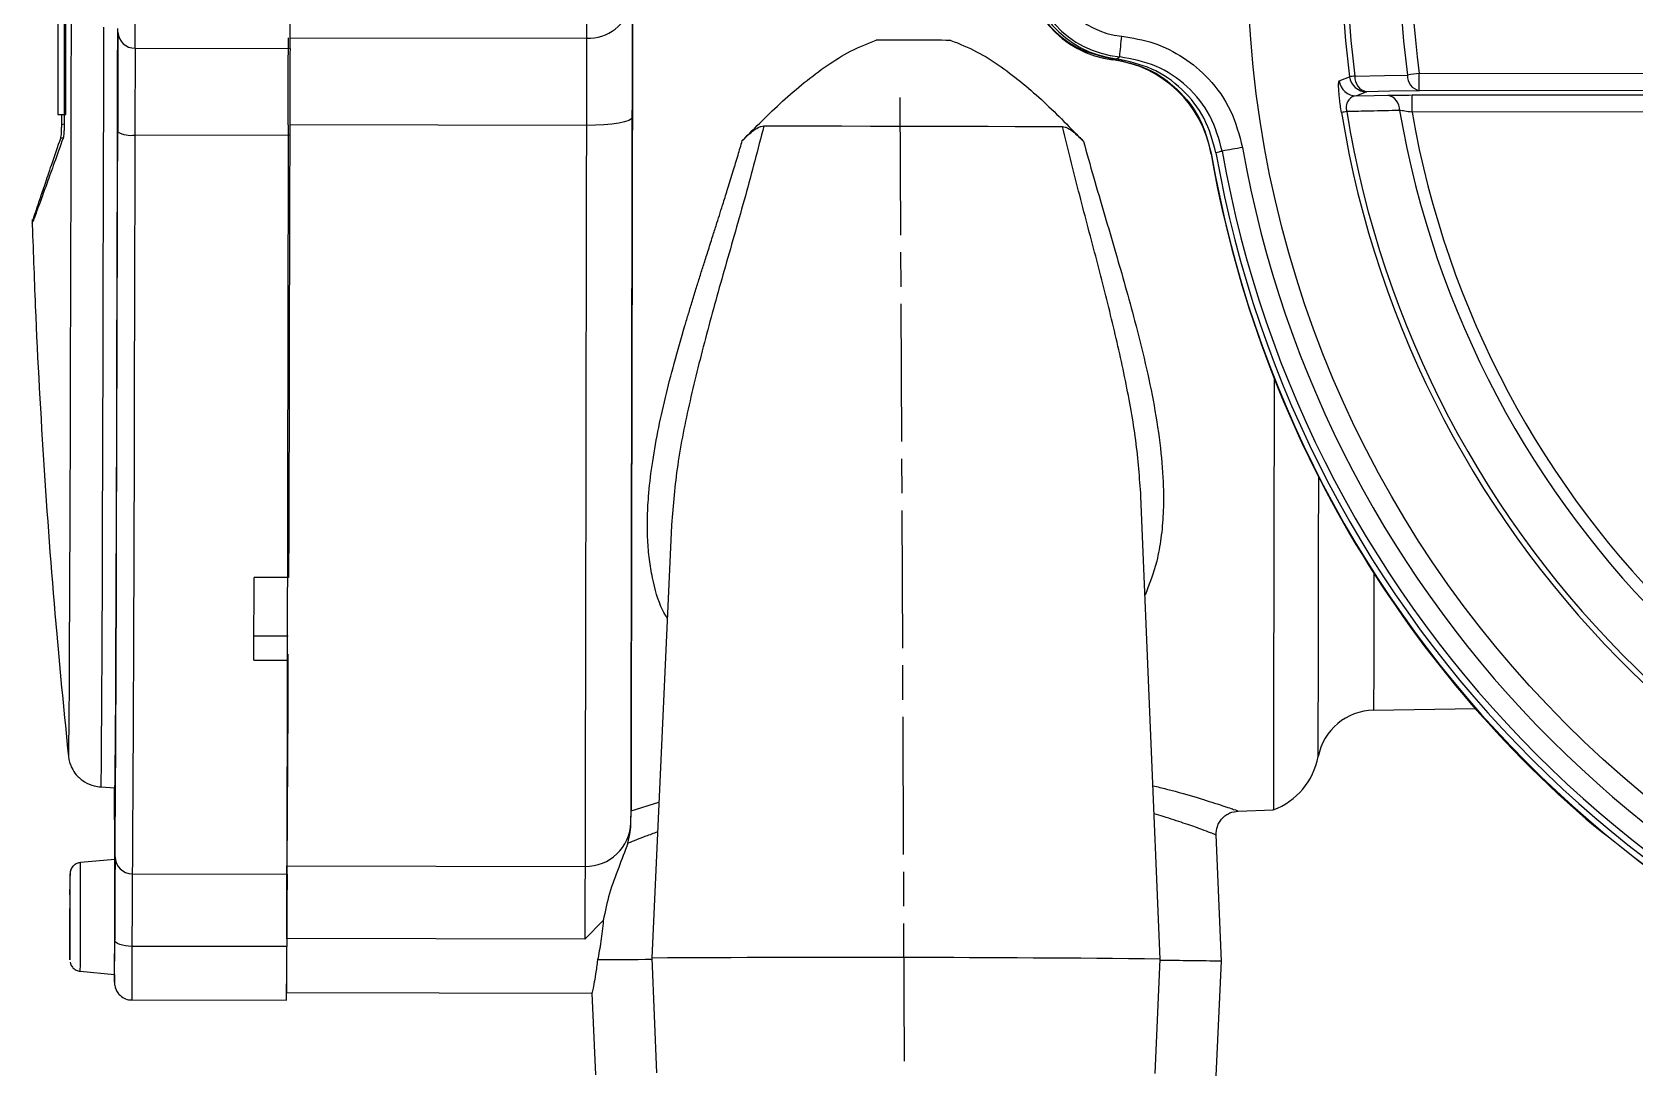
# Model space of a CAD drawing. Header units: millimetres. Extents: x 2301 to 4250, y 838 to 2217.
# Drawn here: x 2643.6 to 2783.3, y 1845.8 to 1936.2 of the extents above; entities that cross this region are included whole.
import ezdxf

# ---------------------------------------------------------------- set-up
doc = ezdxf.new("R2010")
doc.units = ezdxf.units.MM
doc.linetypes.add('AM_ISO08W050', pattern=[18, 12, -1.5, 3, -1.5])
doc.layers.add('AM_7', color=4, linetype='AM_ISO08W050', lineweight=25)

msp = doc.modelspace()

# ---------------------------------------------------------------- linework, layer by layer
at = {"color": 7, "linetype": 'Continuous', "lineweight": 25}
for p, q in [((2645.833, 1955.041), (2645.833, 1929.041)), ((2646.533, 1929.041), (2646.533, 1955.041)), ((2666.077, 1935.749), (2691.928, 1935.7)), ((2652.573, 1934.831), (2666.073, 1934.806)), ((2737.806, 1933.819), (2737.806, 1933.898)), ((2764.529, 1932.63), (2811.503, 1932.69)), ((2763.893, 1930.753), (2811.472, 1930.813)), ((2811.502, 1931.185), (2764.528, 1931.125)), ((2645.833, 1929.041), (2646.533, 1929.041)), ((2646.165, 1928.183), (2646.164, 1929.041)), ((2811.471, 1929.309), (2763.892, 1929.248)), ((2646.165, 1928.183), (2646.375, 1928.232)), ((2666.048, 1927.234), (2652.548, 1927.259)), ((2691.914, 1928.108), (2666.05, 1928.157)), ((2646.086, 1927), (2646.302, 1927.048)), ((2746.385, 1925.682), (2746.385, 1925.603)), ((2643.593, 1919.588), (2643.594, 1919.597)), ((2741.948, 1855.437), (2740.263, 1895.748)), ((2699.327, 1893.265), (2697.608, 1855.52)), ((2665.943, 1888.7), (2662.943, 1888.706)), ((2662.925, 1883.601), (2665.917, 1883.596)), ((2662.917, 1881.491), (2665.917, 1881.485)), ((2665.917, 1881.485), (2665.917, 1882.001)), ((2760.547, 1877.126), (2769.416, 1877.264)), ((2646.746, 1873.131), (2646.746, 1873.134)), ((2649.569, 1870.44), (2650.806, 1870.373)), ((2695.802, 1868.345), (2698.227, 1869.121)), ((2748.729, 1868.331), (2751.802, 1868.433)), ((2751.802, 1868.433), (2751.802, 1868.433)), ((2695.798, 1867.322), (2695.8, 1867.485)), ((2695.8, 1867.485), (2695.802, 1868.345)), ((2748.75, 1868.332), (2748.729, 1868.338)), ((2747.277, 1855.238), (2746.817, 1866.25)), ((2650.77, 1864.341), (2650.772, 1864.099)), ((2650.794, 1864.275), (2650.792, 1864.1)), ((2650.794, 1864.1), (2647.806, 1863.845)), ((2652.316, 1862.862), (2665.816, 1862.837)), ((2665.823, 1863.558), (2691.793, 1863.509)), ((2650.797, 1862.1), (2650.797, 1862.1)), ((2691.781, 1857.163), (2693.384, 1858.797)), ((2650.786, 1856.1), (2650.786, 1856.1)), ((2665.791, 1856.515), (2652.291, 1856.54)), ((2691.781, 1857.163), (2665.793, 1857.212)), ((2697.608, 1855.52), (2698.025, 1845.525)), ((2741.492, 1845.445), (2741.948, 1855.437)), ((2746.823, 1845.249), (2747.277, 1855.238)), ((2647.788, 1854.367), (2650.775, 1854.1)), ((2652.271, 1851.872), (2665.771, 1851.846)), ((2665.777, 1852.522), (2692.398, 1852.472)), ((2692.397, 1852.472), (2692.695, 1845.351))]:
    msp.add_line(p, q, dxfattribs=at)
at = {"color": 7, "linetype": 'Continuous', "lineweight": 25, "flags": 128}
for points in [[(2691.954, 1949.181), (2691.952, 1948.381), (2691.95, 1947.234), (2691.947, 1945.807), (2691.944, 1944.182), (2691.941, 1942.455), (2691.938, 1940.727), (2691.935, 1939.098), (2691.932, 1937.665), (2691.93, 1936.509), (2691.928, 1935.7)], [(2646.994, 1941.582), (2646.984, 1936.623), (2646.974, 1931.691), (2646.963, 1926.81), (2646.952, 1922.007), (2646.941, 1917.307), (2646.929, 1912.734), (2646.916, 1908.313), (2646.904, 1904.067), (2646.891, 1900.018), (2646.879, 1896.187), (2646.866, 1892.594), (2646.854, 1889.259), (2646.841, 1886.199), (2646.829, 1883.43), (2646.817, 1880.966), (2646.805, 1878.821), (2646.794, 1877.006), (2646.783, 1875.53), (2646.773, 1874.401), (2646.763, 1873.624), (2646.753, 1873.205), (2646.746, 1873.131)], [(2695.934, 1938.461), (2695.928, 1935.538), (2695.918, 1930.261), (2695.908, 1925.042), (2695.899, 1919.909), (2695.889, 1914.885), (2695.88, 1909.997), (2695.871, 1905.268), (2695.863, 1900.721), (2695.855, 1896.38), (2695.847, 1892.265), (2695.84, 1888.397), (2695.833, 1884.795), (2695.827, 1881.477), (2695.821, 1878.46), (2695.816, 1875.758), (2695.811, 1873.384), (2695.808, 1871.351), (2695.804, 1869.669), (2695.802, 1868.345)], [(2649.815, 1936.658), (2649.812, 1934.915), (2649.801, 1929.955), (2649.79, 1925.051), (2649.779, 1920.23), (2649.767, 1915.514), (2649.755, 1910.926), (2649.743, 1906.491), (2649.73, 1902.229), (2649.718, 1898.161), (2649.705, 1894.308), (2649.692, 1890.689), (2649.68, 1887.322), (2649.667, 1884.223), (2649.655, 1881.407), (2649.642, 1878.889), (2649.631, 1876.681), (2649.619, 1874.794), (2649.608, 1873.237), (2649.597, 1872.018), (2649.587, 1871.143), (2649.578, 1870.616), (2649.569, 1870.44)], [(2650.806, 1870.373), (2650.81, 1870.417), (2650.819, 1870.772), (2650.829, 1871.479), (2650.84, 1872.535), (2650.85, 1873.936), (2650.862, 1875.673), (2650.874, 1877.739), (2650.886, 1880.122), (2650.898, 1882.812), (2650.911, 1885.795), (2650.923, 1889.055), (2650.936, 1892.578), (2650.949, 1896.344), (2650.962, 1900.335), (2650.974, 1904.532), (2650.987, 1908.914), (2650.999, 1913.458), (2651.011, 1918.143), (2651.022, 1922.944), (2651.034, 1927.838), (2651.044, 1932.8), (2651.052, 1936.548)], [(2691.928, 1935.7), (2691.927, 1935.167), (2691.926, 1934.487), (2691.925, 1933.672), (2691.923, 1932.735), (2691.921, 1931.692), (2691.919, 1930.561), (2691.916, 1929.359), (2691.914, 1928.108)], [(2757.553, 1931.983), (2758.054, 1932.183), (2758.448, 1932.34)], [(2758.912, 1932.402), (2761.484, 1932.452), (2763.505, 1932.491)], [(2759.936, 1931.031), (2759.434, 1930.832), (2759.04, 1930.676)], [(2759.04, 1930.676), (2760.585, 1930.708), (2761.798, 1930.733)], [(2764.528, 1931.125), (2761.956, 1931.072), (2759.936, 1931.031)], [(2695.915, 1928.804), (2695.838, 1928.667), (2695.61, 1928.535), (2695.241, 1928.414), (2694.743, 1928.309), (2694.137, 1928.222), (2693.445, 1928.159), (2692.694, 1928.12), (2691.914, 1928.108)], [(2650.818, 1864.341), (2650.829, 1865.46), (2650.841, 1866.923), (2650.853, 1868.724), (2650.865, 1870.855), (2650.878, 1873.306), (2650.89, 1876.066), (2650.904, 1879.122), (2650.917, 1882.46), (2650.93, 1886.067), (2650.944, 1889.924), (2650.957, 1894.015), (2650.971, 1898.321), (2650.984, 1902.823), (2650.997, 1907.501), (2651.01, 1912.332), (2651.022, 1917.296), (2651.034, 1922.37), (2651.046, 1927.53)], [(2652.548, 1927.259), (2652.536, 1922), (2652.524, 1916.829), (2652.511, 1911.77), (2652.498, 1906.847), (2652.485, 1902.08), (2652.471, 1897.492), (2652.458, 1893.103), (2652.444, 1888.934), (2652.43, 1885.003), (2652.416, 1881.328), (2652.403, 1877.926), (2652.39, 1874.811), (2652.376, 1871.999), (2652.363, 1869.501), (2652.351, 1867.33), (2652.339, 1865.494), (2652.327, 1864.003), (2652.316, 1862.862)], [(2666.048, 1927.234), (2666.036, 1921.941), (2666.023, 1916.738), (2666.011, 1911.649), (2665.997, 1906.696), (2665.984, 1901.904), (2665.971, 1897.293), (2665.957, 1892.885), (2665.943, 1888.7)], [(2691.914, 1928.108), (2691.904, 1922.845), (2691.894, 1917.67), (2691.885, 1912.606), (2691.876, 1907.675), (2691.867, 1902.9), (2691.858, 1898.304), (2691.85, 1893.905), (2691.842, 1889.725), (2691.835, 1885.783), (2691.828, 1882.095), (2691.821, 1878.68), (2691.815, 1875.551), (2691.81, 1872.725), (2691.805, 1870.212), (2691.801, 1868.025), (2691.798, 1866.174), (2691.795, 1864.666), (2691.793, 1863.509)], [(2707.384, 1928.052), (2709.459, 1928.053), (2711.73, 1928.053), (2714.156, 1928.051), (2716.69, 1928.048), (2719.284, 1928.044), (2721.891, 1928.039), (2724.46, 1928.033), (2726.944, 1928.026), (2729.295, 1928.018), (2731.469, 1928.009), (2733.426, 1928)], [(2751.873, 1906.041), (2751.87, 1904.715), (2751.862, 1900.426), (2751.855, 1896.336), (2751.847, 1892.463), (2751.84, 1888.827), (2751.834, 1885.445), (2751.828, 1882.332), (2751.823, 1879.504), (2751.818, 1876.974), (2751.814, 1874.755), (2751.811, 1872.856), (2751.808, 1871.287), (2751.805, 1870.055), (2751.804, 1869.166), (2751.803, 1868.625), (2751.802, 1868.433)], [(2755.717, 1873.079), (2755.717, 1873.158), (2755.718, 1873.575), (2755.719, 1874.347), (2755.721, 1875.47), (2755.724, 1876.939), (2755.727, 1878.745), (2755.731, 1880.88), (2755.736, 1883.333), (2755.741, 1886.09), (2755.747, 1889.138), (2755.753, 1892.46), (2755.76, 1896.039), (2755.762, 1897.429)], [(2662.917, 1881.491), (2662.92, 1882.342), (2662.924, 1883.207), (2662.927, 1884.088), (2662.93, 1884.983), (2662.933, 1885.893), (2662.937, 1886.817), (2662.94, 1887.755), (2662.943, 1888.706)], [(2760.57, 1889.047), (2760.567, 1887.494), (2760.562, 1885.006), (2760.558, 1882.84), (2760.554, 1881.008), (2760.552, 1879.521), (2760.55, 1878.386), (2760.548, 1877.61), (2760.547, 1877.198), (2760.547, 1877.126)], [(2650.772, 1854.101), (2650.773, 1854.052), (2650.775, 1853.875), (2650.777, 1854.052), (2650.78, 1854.571), (2650.784, 1855.398), (2650.787, 1856.475), (2650.79, 1857.729), (2650.793, 1859.075), (2650.795, 1860.42), (2650.797, 1861.675), (2650.798, 1862.752), (2650.797, 1863.578), (2650.796, 1864.097), (2650.794, 1864.275), (2650.794, 1864.275)], [(2646.888, 1862.567), (2646.886, 1861.956), (2646.883, 1861.066), (2646.88, 1859.985), (2646.877, 1858.818), (2646.876, 1857.679), (2646.875, 1856.68), (2646.875, 1855.919), (2646.876, 1855.469), (2646.878, 1855.377), (2646.88, 1855.649), (2646.883, 1856.26), (2646.886, 1857.149), (2646.889, 1858.231), (2646.891, 1859.398), (2646.893, 1860.537), (2646.894, 1861.536), (2646.894, 1862.297), (2646.893, 1862.746), (2646.891, 1862.85)], [(2646.891, 1862.85), (2646.891, 1862.839), (2646.888, 1862.567)], [(2691.793, 1863.509), (2691.792, 1863.193), (2691.791, 1862.72), (2691.79, 1862.096), (2691.789, 1861.332), (2691.787, 1860.441), (2691.785, 1859.438), (2691.783, 1858.339), (2691.781, 1857.163)], [(2652.291, 1856.54), (2651.998, 1856.551), (2651.717, 1856.581), (2651.458, 1856.631), (2651.23, 1856.697), (2651.043, 1856.777), (2650.904, 1856.868), (2650.819, 1856.967), (2650.79, 1857.07)], [(2652.291, 1856.54), (2652.287, 1854.997), (2652.282, 1853.692), (2652.278, 1852.701), (2652.274, 1852.082), (2652.271, 1851.872), (2652.271, 1851.872)], [(2650.77, 1854.101), (2650.771, 1853.833), (2650.771, 1853.833)], [(2650.771, 1853.833), (2650.772, 1853.426), (2650.775, 1853.426), (2650.778, 1853.789)]]:
    msp.add_lwpolyline(points, dxfattribs=at)
at = {"color": 7, "linetype": 'Continuous', "lineweight": 25}
msp.add_circle((2844.219, 1942.897), 94.663, dxfattribs=at)
for centre, radius, start, end in [((2844.48, 1943.373), 86.736, 352.83814, 187.30792), ((2844.481, 1943.376), 86.27, 352.83813, 187.30793), ((2844.489, 1943.39), 81.714, 352.48125, 187.66482), ((2844.489, 1943.391), 80.681, 352.48124, 187.66483), ((2739.199, 1942.726), 8.89, 96.98978, 263.15691), ((2739.217, 1942.758), 8.712, 95.44582, 264.70086), ((2739.22, 1942.764), 6.912, 95.44583, 264.70085), ((166.341, 1946.257), 2486.258, 359.736703, 0.04736), ((194.382, 1946.075), 2471.716, 359.738774, 359.9639), ((2738.941, 1942.647), 8.9, 179.94627, 262.67299), ((2692.044, 1939.621), 3.922, 268.31114, 346.33156), ((5342.01, 1922.964), 2690.968, 179.717372, 179.902786), ((2652.529, 1936.286), 1.456, 181.88531, 271.71128), ((2406.426, 1966.25), 333.541, 354.46584, 354.776), ((4992.516, 1923.289), 2339.972, 179.717372, 179.902786), ((5006.017, 1923.263), 2339.973, 179.717372, 179.902786), ((2736.531, 1923.901), 10, 9.79777, 82.67294), ((2759.04, 1932.177), 1.5, 187.44209, 269.97419), ((2762.892, 1901.08), 31.574, 97.24268, 98.09111), ((2759.937, 1932.531), 1.501, 187.31768, 269.97405), ((2760.22, 1932.311), 1.312, 176.01276, 257.48158), ((2764.811, 1932.404), 1.309, 176.18654, 257.51891), ((2817.562, 1538.136), 398.042, 97.65651, 97.80527), ((2535.384, 1931.971), 229.146, 359.78854, 0.16471), ((2761.523, 1929.468), 1.295, 357.15964, 77.71747), ((2993.037, 1929.907), 229.146, 179.78854, 180.16471), ((2763.365, 1897.312), 32.402, 99.16332, 99.99024), ((2844.444, 1943.308), 87.837, 189.2274, 262.22982), ((2844.446, 1943.311), 87.371, 189.2274, 262.22982), ((2844.453, 1943.325), 82.815, 189.67715, 261.85282), ((2844.454, 1943.326), 81.782, 189.91182, 261.65393), ((2652.189, 1929.57), 2.339, 240.72083, 278.81017), ((2843.941, 1942.434), 98.999, 189.66157, 229.67541), ((2780.247, 1746.695), 182.163, 99.83918, 100.40576), ((2844.217, 1942.893), 98.358, 189.97103, 260.17554), ((2844.22, 1942.898), 96.56, 189.97103, 260.17554), ((2843.941, 1942.528), 99, 189.79776, 259.98721), ((2844.199, 1942.861), 98.897, 189.98805, 260.15852), ((-862.285, 1891.299), 3528.216, 359.537796, 359.840635), ((2760.625, 1872.127), 5, 90.89234, 169.02358), ((2749.592, 1874.267), 6.238, 290.74804, 349.02358), ((3899.959, 1871.748), 1249.211, 180.06293, 180.33972), ((2691.832, 1867.478), 3.969, 269.43252, 357.74848), ((4146.667, 1854.818), 1495.878, 179.635228, 179.913718), ((2652.307, 1864.351), 1.489, 180.3825, 270.35096), ((1559.032, 1861.158), 1088.777, 359.642663, 0.141399), ((1501.973, 1861.265), 1148.825, 359.642663, 0.141399), ((3953.054, 1854.581), 1300.764, 179.635228, 179.913718), ((3966.553, 1854.556), 1300.763, 179.635228, 179.913718), ((1677.036, 1858.893), 973.755, 359.699687, 359.892774), ((2137.527, 1856.483), 528.264, 359.49715, 0.00348), ((2698.294, 1262.073), 593.31, 90.065658, 90.522232), ((2714.583, -909.085), 2764.658, 89.432878, 90.351802), ((2742.362, 1659.615), 195.684, 88.56072, 90.1233)]:
    msp.add_arc(centre, radius, start, end, dxfattribs=at)
for points, knots in [([(2646.425, 1954.984), (2646.416, 1952.815), (2646.396, 1948.377), (2646.379, 1941.583), (2646.371, 1934.79), (2646.374, 1930.351), (2646.375, 1928.183)], [0, 0, 0, 0, 0.2442183, 0.4999999, 0.7557815, 1, 1, 1, 1]), ([(2695.915, 1928.804), (2695.918, 1929.956), (2695.922, 1932.299), (2695.928, 1935.351), (2695.932, 1937.487), (2695.933, 1938.244), (2695.934, 1938.461)], [0, 0, 0, 0, 0.2869892, 0.5837948, 0.8806003, 1, 1, 1, 1]), ([(2705.504, 1926.774), (2706.655, 1927.939), (2708.968, 1930.279), (2712.15, 1932.88), (2714.918, 1934.637), (2716.411, 1935.23), (2717.165, 1935.529)], [0, 0, 0, 0, 0.3351729, 0.6736325, 0.8353953, 1, 1, 1, 1]), ([(2723.694, 1935.516), (2724.454, 1935.21), (2725.991, 1934.59), (2728.739, 1932.802), (2731.879, 1930.19), (2734.12, 1927.877), (2735.247, 1926.712)], [0, 0, 0, 0, 0.1664395, 0.33683, 0.6662108, 1, 1, 1, 1]), ([(2738.581, 1935.881), (2739.531, 1935.724), (2741.426, 1935.411), (2744.025, 1934.093), (2746.354, 1932.129), (2748.254, 1929.461), (2748.83, 1927.275), (2749.118, 1926.179)], [0, 0, 0, 0, 0.1872716, 0.3736538, 0.5608014, 0.7799695, 1, 1, 1, 1]), ([(2738.14, 1933.899), (2738.191, 1933.933), (2738.283, 1933.993), (2738.373, 1934.056), (2738.412, 1934.083)], [0, 0, 0, 0, 0.56, 1, 1, 1, 1]), ([(2746.801, 1925.708), (2746.519, 1926.739), (2745.955, 1928.801), (2743.933, 1931.342), (2741.281, 1933.22), (2739.188, 1933.672), (2738.14, 1933.899)], [0, 0, 0, 0, 0.2500466, 0.4994486, 0.7493959, 1, 1, 1, 1]), ([(2747.345, 1925.862), (2747.055, 1926.915), (2746.474, 1929.02), (2744.381, 1931.598), (2741.637, 1933.472), (2739.487, 1933.88), (2738.412, 1934.083)], [0, 0, 0, 0, 0.24974351, 0.4995348, 0.74962295, 1, 1, 1, 1]), ([(2757.744, 1929.223), (2757.711, 1929.431), (2757.645, 1929.861), (2757.575, 1930.441), (2757.526, 1930.945), (2757.494, 1931.451), (2757.493, 1931.879), (2757.532, 1931.947), (2757.553, 1931.983)], [0, 0, 0, 0, 0.1205701, 0.248545, 0.3726337, 0.5008274, 0.7400783, 1, 1, 1, 1]), ([(2759.04, 1930.676), (2758.802, 1930.629), (2758.511, 1930.57), (2758.261, 1930.168), (2758.18, 1929.932), (2758.155, 1929.683), (2758.171, 1929.464), (2758.193, 1929.356), (2758.205, 1929.301)], [0, 0, 0, 0, 0.5643515, 0.6914278, 0.805879, 0.905621, 0.952395, 1, 1, 1, 1]), ([(2761.798, 1930.733), (2762.149, 1930.739), (2762.777, 1930.749), (2763.551, 1930.752), (2763.893, 1930.753)], [0, 0, 0, 0, 0.55921, 1, 1, 1, 1]), ([(2695.8, 1867.485), (2695.801, 1868.006), (2695.803, 1869.057), (2695.808, 1871.537), (2695.814, 1874.715), (2695.821, 1878.65), (2695.83, 1883.299), (2695.84, 1888.596), (2695.851, 1894.465), (2695.863, 1900.818), (2695.875, 1907.527), (2695.889, 1914.486), (2695.902, 1921.571), (2695.911, 1926.407), (2695.915, 1928.804)], [0, 0, 0, 0, 0.0799787, 0.161403, 0.2441777, 0.3289195, 0.4142314, 0.5, 0.5857633, 0.6710753, 0.7558223, 0.8385919, 0.9200188, 1, 1, 1, 1]), ([(2762.816, 1929.404), (2761.955, 1929.384), (2760.418, 1929.35), (2758.881, 1929.316), (2758.205, 1929.301)], [0, 0, 0, 0, 0.5600002, 1, 1, 1, 1]), ([(2763.892, 1929.248), (2763.673, 1929.282), (2763.277, 1929.343), (2762.959, 1929.385), (2762.816, 1929.404)], [0, 0, 0, 0, 0.5527153, 1, 1, 1, 1]), ([(2646.086, 1927), (2646.099, 1927.05), (2646.123, 1927.147), (2646.147, 1927.438), (2646.163, 1927.777), (2646.164, 1928.045), (2646.165, 1928.183)], [0, 0, 0, 0, 0.2756722, 0.5193528, 0.7529471, 1, 1, 1, 1]), ([(2646.375, 1928.183), (2646.374, 1928.045), (2646.372, 1927.778), (2646.356, 1927.438), (2646.33, 1927.147), (2646.305, 1927.05), (2646.292, 1926.999)], [0, 0, 0, 0, 0.2468652, 0.4800542, 0.7236415, 1, 1, 1, 1]), ([(2707.384, 1928.052), (2706.854, 1926.018), (2705.775, 1921.881), (2704.025, 1915.839), (2702.35, 1909.869), (2700.901, 1904.08), (2699.763, 1898.502), (2699.472, 1895.012), (2699.328, 1893.296)], [0, 0, 0, 0, 0.1647618, 0.3350321, 0.5023467, 0.6708007, 0.8381304, 1, 1, 1, 1]), ([(2705.504, 1926.774), (2705.794, 1927.062), (2706.231, 1927.495), (2706.807, 1927.877), (2707.147, 1928.027), (2707.309, 1928.044), (2707.384, 1928.052)], [0, 0, 0, 0, 0.4983644, 0.7492891, 0.8823643, 1, 1, 1, 1]), ([(2740.264, 1895.744), (2740.142, 1897.369), (2739.896, 1900.656), (2738.947, 1905.845), (2737.734, 1911.198), (2736.32, 1916.704), (2734.826, 1922.293), (2733.888, 1926.115), (2733.426, 1928)], [0, 0, 0, 0, 0.1636214, 0.3309929, 0.4979894, 0.6651428, 0.8348493, 1, 1, 1, 1]), ([(2733.426, 1928), (2733.498, 1927.992), (2733.65, 1927.974), (2733.976, 1927.822), (2734.533, 1927.438), (2734.962, 1927.002), (2735.248, 1926.712)], [0, 0, 0, 0, 0.1176897, 0.2509968, 0.5013578, 1, 1, 1, 1]), ([(2643.597, 1919.619), (2643.604, 1919.646), (2643.618, 1919.7), (2643.667, 1919.86), (2643.745, 1920.102), (2643.86, 1920.457), (2644.047, 1921.018), (2644.336, 1921.879), (2644.771, 1923.161), (2645.341, 1924.831), (2645.835, 1926.269), (2646.086, 1927)], [0, 0, 0, 0, 0.0695718, 0.1399778, 0.2131547, 0.2960617, 0.3930774, 0.5249841, 0.67293, 0.8337924, 1, 1, 1, 1]), ([(2646.292, 1926.999), (2646.026, 1926.257), (2645.502, 1924.793), (2644.893, 1923.1), (2644.427, 1921.808), (2644.1, 1920.913), (2643.885, 1920.327), (2643.749, 1919.967), (2643.672, 1919.767), (2643.648, 1919.709), (2643.639, 1919.689)], [0, 0, 0, 0, 0.1779854, 0.3508049, 0.5097393, 0.6510946, 0.7713641, 0.8692128, 0.9561092, 1, 1, 1, 1]), ([(2698.958, 1885.155), (2698.825, 1885.377), (2698.188, 1886.444), (2697.745, 1888.193), (2697.379, 1890.275), (2697.238, 1891.986), (2697.215, 1893.813), (2697.325, 1895.967), (2697.616, 1898.498), (2698.118, 1901.377), (2698.778, 1904.351), (2699.574, 1907.433), (2700.275, 1909.891), (2700.82, 1911.715), (2701.157, 1912.82), (2701.502, 1913.937), (2701.845, 1915.035), (2702.192, 1916.134), (2702.564, 1917.303), (2702.936, 1918.474), (2703.371, 1919.837), (2703.8, 1921.191), (2704.274, 1922.7), (2704.701, 1924.086), (2705.121, 1925.47), (2705.381, 1926.355), (2705.504, 1926.774)], [0, 0, 0, 0, 0.0223291, 0.107433, 0.1520622, 0.1982657, 0.2461795, 0.2959252, 0.3630825, 0.4345447, 0.504377, 0.5735658, 0.6485596, 0.6720734, 0.6968166, 0.7227893, 0.7467896, 0.7698616, 0.7955548, 0.8238682, 0.8466316, 0.8845664, 0.9117083, 0.9439963, 0.9734261, 1, 1, 1, 1]), ([(2735.247, 1926.712), (2735.537, 1925.678), (2736.141, 1923.52), (2737.089, 1920.305), (2738.025, 1917.121), (2738.91, 1914.049), (2739.799, 1910.806), (2740.668, 1907.333), (2741.447, 1903.619), (2741.996, 1900.032), (2742.239, 1896.909), (2742.228, 1894.304), (2742.035, 1892.14), (2741.611, 1889.717), (2740.998, 1888.131), (2740.622, 1887.158)], [0, 0, 0, 0, 0.0696737, 0.1453647, 0.2203792, 0.2906624, 0.3616333, 0.451857, 0.542691, 0.6371407, 0.7250815, 0.7885006, 0.8492592, 0.9076168, 1, 1, 1, 1]), ([(2747.345, 1925.862), (2747.244, 1925.833), (2747.063, 1925.779), (2746.881, 1925.73), (2746.801, 1925.708)], [0, 0, 0, 0, 0.56, 1, 1, 1, 1]), ([(2643.582, 1919.896), (2643.67, 1917.381), (2643.925, 1910.095), (2644.592, 1898.046), (2645.572, 1884.971), (2646.395, 1876.677), (2646.746, 1873.134)], [0, 0, 0, 0, 0.1610355, 0.4665979, 0.7721951, 1, 1, 1, 1]), ([(2646.746, 1873.134), (2646.752, 1873.079), (2646.761, 1872.99), (2646.812, 1872.729), (2646.894, 1872.441), (2647.07, 1872.011), (2647.451, 1871.426), (2648.117, 1870.851), (2648.887, 1870.513), (2649.397, 1870.459), (2649.594, 1870.439)], [0, 0, 0, 0, 0.1025358, 0.1657539, 0.2250906, 0.31398, 0.4713112, 0.6712945, 0.8725629, 1, 1, 1, 1]), ([(2741.316, 1870.545), (2741.718, 1870.448), (2743.225, 1870.084), (2745.238, 1869.484), (2747.241, 1868.86), (2748.508, 1868.428), (2748.669, 1868.364), (2748.75, 1868.332)], [0, 0, 0, 0, 0.0833209, 0.3130973, 0.5411116, 0.7716411, 1, 1, 1, 1]), ([(2695.534, 1865.533), (2695.614, 1865.879), (2695.775, 1866.57), (2695.791, 1867.072), (2695.798, 1867.322)], [0, 0, 0, 0, 0.5002281, 1, 1, 1, 1]), ([(2746.817, 1866.25), (2746.785, 1866.265), (2746.721, 1866.295), (2746.203, 1866.494), (2745.497, 1866.754), (2744.712, 1867.032), (2743.982, 1867.284), (2743.142, 1867.562), (2742.299, 1867.833), (2741.686, 1868.016), (2741.419, 1868.097)], [0, 0, 0, 0, 0.171121, 0.3423296, 0.5176154, 0.6165683, 0.7209331, 0.8210849, 0.9219188, 1, 1, 1, 1]), ([(2746.817, 1866.25), (2746.834, 1866.504), (2746.859, 1866.894), (2747.091, 1867.372), (2747.338, 1867.704), (2747.651, 1867.975), (2748.11, 1868.242), (2748.497, 1868.297), (2748.749, 1868.332)], [0, 0, 0, 0, 0.2393769, 0.368295, 0.4999712, 0.6316509, 0.7605797, 1, 1, 1, 1]), ([(2698.108, 1866.512), (2697.759, 1866.385), (2696.777, 1866.029), (2696.021, 1865.727), (2695.534, 1865.533)], [0, 0, 0, 0, 0.3559734, 1, 1, 1, 1]), ([(2827.469, 1844.901), (2826.454, 1845.049), (2822.917, 1845.564), (2816.978, 1847.102), (2808.447, 1849.832), (2799.03, 1853.975), (2788.96, 1859.76), (2782.904, 1864.558), (2779.876, 1866.958)], [0, 0, 0, 0, 0.05795747, 0.20191324, 0.34586886, 0.56391292, 0.78195664, 1, 1, 1, 1]), ([(2695.534, 1865.533), (2695.263, 1864.813), (2694.692, 1863.297), (2693.895, 1861.281), (2693.55, 1859.603), (2693.384, 1858.797)], [0, 0, 0, 0, 0.3196668, 0.6731776, 1, 1, 1, 1]), ([(2647.807, 1863.828), (2647.75, 1863.827), (2647.587, 1863.823), (2647.357, 1863.707), (2647.153, 1863.537), (2647.023, 1863.357), (2646.948, 1863.191), (2646.911, 1863.058), (2646.897, 1862.964), (2646.894, 1862.919), (2646.892, 1862.897), (2646.892, 1862.877), (2646.891, 1862.848), (2646.89, 1862.793), (2646.889, 1862.66), (2646.888, 1862.571)], [0, 0, 0, 0, 0.0603873, 0.172694, 0.2647242, 0.3425559, 0.4071104, 0.4577306, 0.4915019, 0.5072258, 0.5199221, 0.5382789, 0.5761704, 0.7121718, 1, 1, 1, 1]), ([(2646.89, 1860.753), (2646.89, 1860.599), (2646.89, 1860.414), (2646.89, 1860.087), (2646.89, 1859.828), (2646.888, 1859.251), (2646.887, 1858.611), (2646.886, 1857.99), (2646.885, 1857.655), (2646.884, 1857.484), (2646.883, 1857.373), (2646.882, 1857.251), (2646.881, 1856.951), (2646.88, 1856.72), (2646.879, 1856.732), (2646.879, 1856.944), (2646.879, 1857.54), (2646.879, 1857.798), (2646.879, 1858.129), (2646.879, 1858.388), (2646.88, 1858.965), (2646.882, 1859.604), (2646.883, 1860.226), (2646.884, 1860.56), (2646.884, 1860.732), (2646.885, 1860.843), (2646.886, 1860.965), (2646.888, 1861.264), (2646.889, 1861.495), (2646.889, 1861.484), (2646.89, 1861.268), (2646.89, 1860.987), (2646.89, 1860.753)], [0, 0, 0, 0, 0.0662649, 0.0793317, 0.0917493, 0.1205736, 0.1985399, 0.2267612, 0.2498448, 0.2658901, 0.2845053, 0.318085, 0.3794264, 0.4082507, 0.4206683, 0.4337351, 0.5, 0.5662649, 0.5793317, 0.5917493, 0.6205736, 0.6985399, 0.7267612, 0.7498448, 0.7658901, 0.7845053, 0.818085, 0.8794264, 0.9082507, 0.9206683, 0.9337351, 1, 1, 1, 1]), ([(2693.384, 1858.797), (2693.321, 1858.176), (2693.195, 1856.934), (2692.989, 1855.883), (2692.886, 1855.358)], [0, 0, 0, 0, 0.50070369, 1, 1, 1, 1]), ([(2646.906, 1855.156), (2646.923, 1855.084), (2646.966, 1854.909), (2647.142, 1854.658), (2647.418, 1854.46), (2647.656, 1854.361), (2647.783, 1854.371), (2647.792, 1854.372)], [0, 0, 0, 0, 0.1739277, 0.4278526, 0.6990219, 0.9792164, 1, 1, 1, 1]), ([(2692.886, 1855.358), (2692.83, 1854.937), (2692.717, 1854.092), (2692.548, 1853.191), (2692.423, 1852.589), (2692.406, 1852.511), (2692.397, 1852.472)], [0, 0, 0, 0, 0.2498463, 0.5004332, 0.7504305, 1, 1, 1, 1]), ([(2650.771, 1853.84), (2650.771, 1853.818), (2650.771, 1853.577), (2650.772, 1853.454), (2650.773, 1853.365), (2650.774, 1853.322), (2650.777, 1853.272), (2650.785, 1853.174), (2650.822, 1852.954), (2650.939, 1852.649), (2651.201, 1852.287), (2651.6, 1852.005), (2651.997, 1851.859), (2652.222, 1851.885), (2652.27, 1851.891)], [0, 0, 0, 0, 0.02949211, 0.33254161, 0.43639634, 0.47260676, 0.49258017, 0.50930153, 0.55090499, 0.64045446, 0.72882023, 0.84741485, 0.96764431, 1, 1, 1, 1])]:
    msp.add_open_spline(points, degree=3, knots=knots, dxfattribs=at)
for points in [[(2737.84, 1951.557), (2736.79, 1951.312), (2734.692, 1950.823), (2732.131, 1948.738), (2730.438, 1945.959), (2729.846, 1942.742), (2730.426, 1939.524), (2732.108, 1936.738), (2734.661, 1934.644), (2736.758, 1934.147), (2737.806, 1933.898)], [(2665.914, 1928.157), (2665.916, 1928.993), (2665.919, 1930.664), (2665.923, 1932.846), (2665.926, 1934.655), (2665.928, 1935.384), (2665.928, 1935.749)], [(2723.694, 1935.516), (2722.613, 1935.519), (2720.449, 1935.524), (2718.259, 1935.527), (2717.165, 1935.529)], [(2737.806, 1933.898), (2738.846, 1933.666), (2740.925, 1933.201), (2743.552, 1931.31), (2745.554, 1928.768), (2746.108, 1926.71), (2746.385, 1925.682)], [(2665.914, 1928.157), (2665.909, 1925.521), (2665.899, 1920.25), (2665.885, 1912.606), (2665.871, 1905.252), (2665.858, 1898.278), (2665.846, 1891.75), (2665.834, 1885.736), (2665.824, 1880.296), (2665.815, 1875.488), (2665.808, 1871.354), (2665.801, 1867.957), (2665.796, 1865.259), (2665.794, 1864.125), (2665.793, 1863.558)], [(2665.781, 1857.212), (2665.783, 1857.996), (2665.785, 1859.563), (2665.789, 1861.456), (2665.792, 1862.899), (2665.793, 1863.338), (2665.793, 1863.558)], [(2665.781, 1857.212), (2665.78, 1856.552), (2665.777, 1855.233), (2665.775, 1853.736), (2665.773, 1852.721), (2665.772, 1852.588), (2665.772, 1852.522)]]:
    msp.add_open_spline(points, degree=3, dxfattribs=at)
at = {"layer": 'AM_7'}
msp.add_line((2719.815, 1810.541), (2719.271, 1931.044), dxfattribs=at)

doc.saveas('drawing.dxf')
